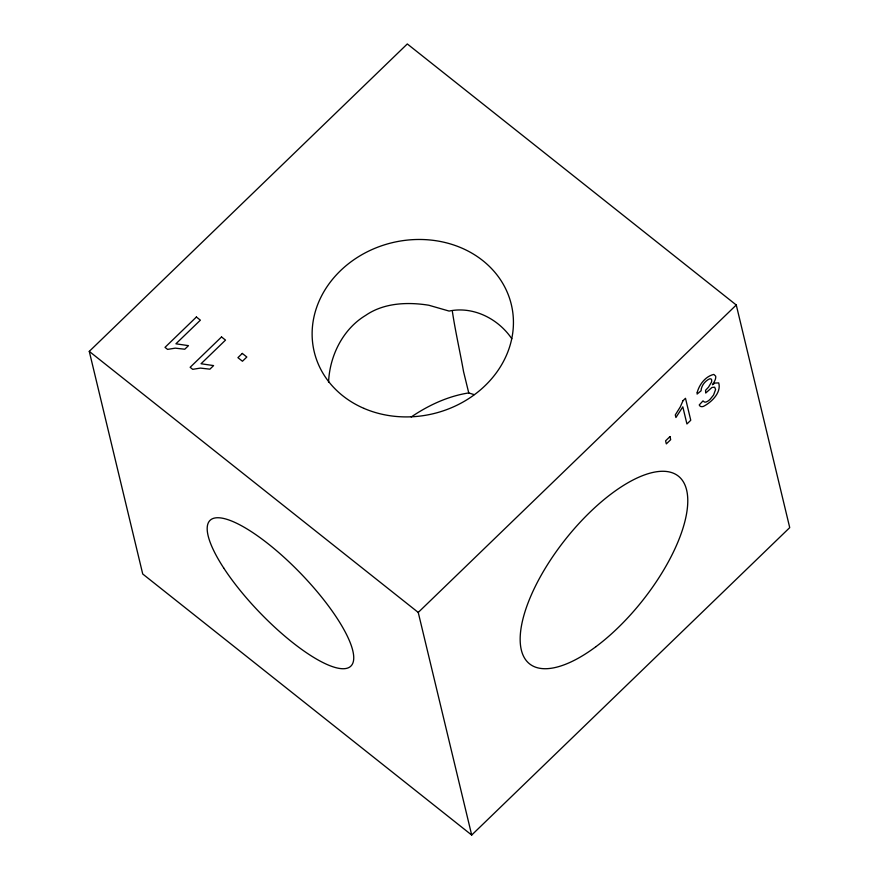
<?xml version="1.0" encoding="UTF-8"?>
<svg xmlns="http://www.w3.org/2000/svg" width="879" height="879" viewBox="0 0 879 879"><rect width="100%" height="100%" fill="white"/><g stroke="black" fill="none" stroke-linecap="round" stroke-linejoin="round"><path stroke-width="1.32" d="M328.57 382.376C329.559 356.116 342.733 329.185 365.609 315.418C383.837 302.783 407.592 301.838 428.798 305.233L449.092 311.067C473.199 306.002 498.272 318.692 511.809 338.756M89.273 351.38L407.307 43.95L736.272 305.002L789.727 527.62L471.693 835.05L142.728 573.998L89.273 351.38L418.239 612.432L471.693 835.05M418.239 612.432L736.272 305.002M411.229 416.965C428.545 405.252 447.927 396.165 468.749 392.924L474.089 394.627M468.749 392.924L463.552 371.63C460.003 351.589 455.41 331.669 452.388 311.54M697.245 392.342L697.091 394.056L701.046 390.825C701.288 385.65 705.057 380.926 709.672 378.827L711.012 378.882L711.693 379.893L711.594 381.991L708.463 387.232L705.562 390.287L705.705 393.056L711.979 387.452L714.649 387.199L715.594 389.518L713.55 395.056L710.144 399.275A8.032 3.307 -51.6 0 1 704.354 401.989L702.991 400.89L699.234 404.955L699.882 405.933A13.361 5.494 -51.6 0 0 703.409 406.406C711.452 402.318 721.604 392.572 718.692 382.903L715.034 383.046L712.408 384.738L714.089 382.123A9.57 3.934 -51.6 0 0 715.649 376.135L713.836 374.421C705.617 376.234 699.321 384.387 697.245 392.342M683.016 400.67L680.302 406.9L675.292 414.91L675.918 417.514L682.818 406.845L686.928 423.975L690.762 420.261L685.488 398.286L683.016 400.67M196.402 317.011L165.01 347.359L167.57 349.392L175.273 348.15L184.766 349.227L188.48 345.645L175.91 343.81L200.379 320.165L196.402 317.011M221.53 336.954L190.139 367.301L192.699 369.334L200.412 368.092L209.905 369.169L213.608 365.587L201.038 363.752L225.507 340.107L221.53 336.954M242.296 353.424L237.923 357.654L242.45 361.247L246.823 357.017L242.296 353.424M669.963 436.599L665.59 440.829L666.326 443.895L670.699 439.665L669.963 436.599M363.928 408.383A101.349 87.944 -13.5 0 0 513.424 320.978A101.349 87.944 -13.5 0 0 360.983 255.218A101.349 87.944 -13.5 0 0 363.928 408.383M596.006 646.625A119.775 49.235 -51.6 0 0 680.258 477.835A119.775 49.235 -51.6 0 0 535.685 585.623A119.775 49.235 -51.6 0 0 596.006 646.625M223.684 567.966A101.349 28.315 46 0 0 349.04 667.447A101.349 28.315 46 0 0 268.721 544.244A101.349 28.315 46 0 0 223.684 567.966"/></g></svg>
